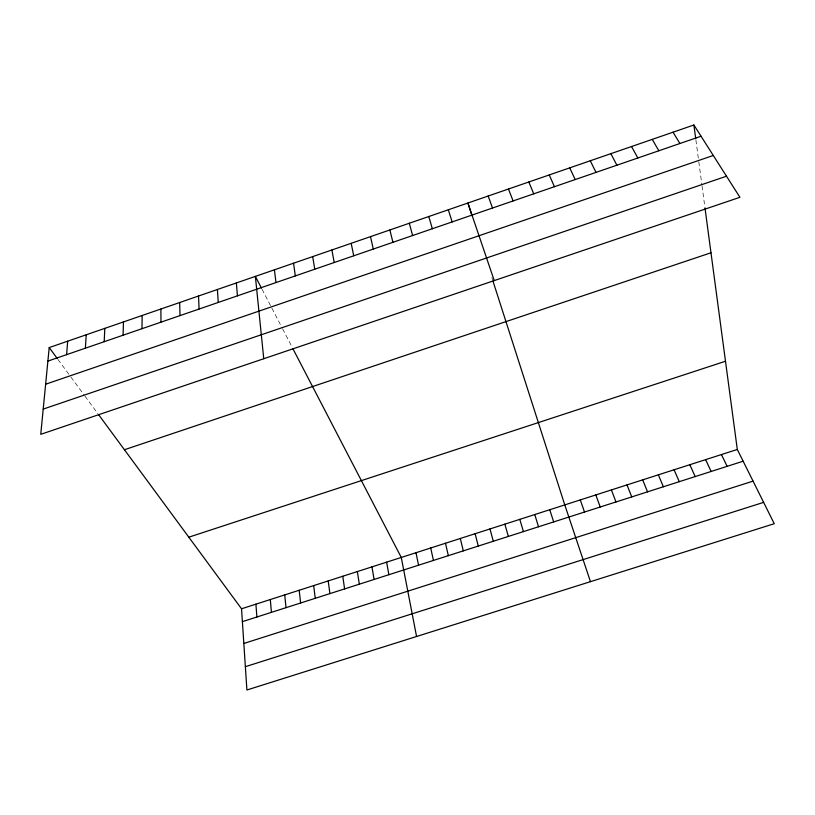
<?xml version="1.0" encoding="UTF-8"?>
<svg xmlns="http://www.w3.org/2000/svg" width="815" height="815" viewBox="0 0 815 815"><rect width="100%" height="100%" fill="white"/><g stroke="black" fill="none" stroke-linecap="round" stroke-linejoin="round"><path stroke-width="0.61" stroke-dasharray="4.08 3.06" d="M57.967 359.466L69.397 374.981M70.885 377.019L84.23 395.143M84.964 396.131L97.892 413.684M262.043 289.233L270.733 305.992M271.874 308.182L282.021 327.732M282.581 328.802L292.402 347.72M491.842 277.599L492.566 279.84M695.888 139.936L698.486 159.404M698.801 161.767L701.868 184.628M702.031 185.871L704.802 206.603"/><path stroke-width="1.22" d="M141.993 328.7L142.146 315.476M123.075 335.22L123.452 321.935M104.198 341.709L104.809 328.363M85.371 348.188L86.227 334.782M66.606 354.657L67.686 341.179M49.206 347.567L40.75 434.334L739.918 197.301L693.891 125.001L49.206 347.567L57.233 358.468M47.881 361.096L701.043 136.237M45.63 384.222L713.288 155.471M43.205 409.099L726.491 176.213M124.43 449.737L710.986 252.772M188.815 537.187L725.493 361.239M98.646 414.713L241.535 608.785L737.3 449.462L704.965 207.815M242.391 621.651L743.148 461.209M243.828 643.463L753.06 481.125M245.366 666.69L763.624 502.366M673.037 132.193L679.914 143.511M652.255 139.375L658.846 150.765M631.533 146.527L637.839 157.998M610.873 153.658L616.894 165.211M261.483 288.164L255.37 276.387L263.754 358.732M292.972 348.83L401.275 557.45L416.567 636.495M737.3 449.462L774.25 523.709L246.904 689.999L241.535 608.785M590.274 160.769L596.01 172.403M721.438 454.556L727.123 466.343M569.726 167.859L575.196 179.565M705.617 459.64L711.128 471.457M689.826 464.713L695.185 476.571M549.249 174.94L554.434 186.716M674.076 469.776L679.262 481.675M658.357 474.829L663.379 486.759M528.823 181.989L533.733 193.838M642.678 479.872L647.538 491.842M627.02 484.905L631.727 496.906M508.468 189.019L513.104 200.938M611.413 489.917L615.957 501.959M488.165 196.028L492.525 208.029M595.826 494.929L600.217 507.001M580.29 499.921L584.508 512.034M494.236 280.594L467.912 203.017L471.987 215.7M590.468 581.666L564.775 504.903L492.943 281.032M549.748 509.732L553.67 521.916M448.321 209.781L452.162 221.925M534.762 514.55L538.521 526.765M519.807 519.359L523.413 531.604M428.782 216.525L432.358 228.74M504.872 524.157L508.336 536.443M409.303 223.249L412.614 235.535M489.978 528.945L493.289 541.262M475.114 533.723L478.283 546.07M389.865 229.952L392.932 242.31M460.292 538.481L463.297 550.869M445.489 543.238L448.352 555.657M370.499 236.645L373.301 249.074M430.717 547.986L433.437 560.435M415.986 552.723L418.553 565.213M351.173 243.318L353.73 255.808M331.909 249.971L334.211 262.532M386.605 562.167L388.877 574.718M371.956 566.873L374.085 579.455M312.695 256.603L314.743 269.225M357.347 571.57L359.334 584.182M342.758 576.256L344.602 588.899M293.532 263.214L295.336 275.908M693.891 125.001L695.715 138.693M328.211 580.932L329.902 593.615M313.683 585.598L315.242 598.312M274.421 269.816L275.979 282.571M299.197 590.254L300.613 602.998M284.741 594.899L286.004 607.674M270.305 599.534L271.436 612.34M236.37 282.948L237.43 295.845M255.91 604.17L256.898 617.006M217.422 289.488L218.237 302.457M198.524 296.018L199.094 309.038M179.677 302.518L180.013 315.609M160.881 309.007L160.983 322.17"/></g></svg>
